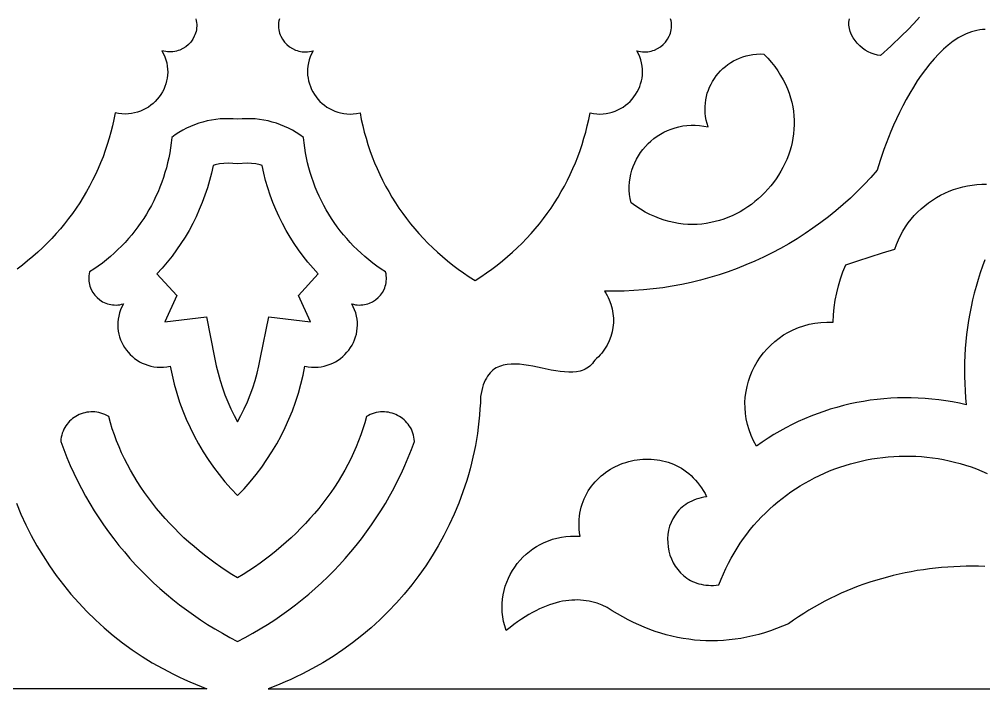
# Model space of a CAD drawing. Extents: x 50 to 3710, y -977 to -877.
# Drawn here: x 2746.4 to 2811.5, y -977.1 to -931.9 of the extents above; entities that cross this region are included whole.
import ezdxf

# ---------------------------------------------------------------- set-up
doc = ezdxf.new("R2010")
doc.units = 0
doc.layers.add('LAYER_1', color=18, linetype='CONTINUOUS')

msp = doc.modelspace()

# ---------------------------------------------------------------- linework, layer by layer
at = {"layer": 'LAYER_1'}
for points in [[(2758.314, -931.876), (2758.342, -932.002), (2758.361, -932.127), (2758.371, -932.251), (2758.372, -932.373), (2758.364, -932.493), (2758.349, -932.611), (2758.325, -932.726), (2758.294, -932.839), (2758.256, -932.949), (2758.211, -933.055), (2758.1, -933.257), (2757.965, -933.443), (2757.808, -933.61), (2757.631, -933.757), (2757.437, -933.881), (2757.227, -933.98), (2757.117, -934.019), (2757.004, -934.052), (2756.888, -934.077), (2756.77, -934.094), (2756.649, -934.104), (2756.527, -934.106), (2756.404, -934.099), (2756.279, -934.084), (2756.153, -934.06), (2756.026, -934.026), (2756.134, -934.23), (2756.224, -934.436), (2756.296, -934.643), (2756.35, -934.851), (2756.388, -935.058), (2756.41, -935.265), (2756.415, -935.47), (2756.405, -935.673), (2756.381, -935.873), (2756.342, -936.07), (2756.289, -936.263), (2756.223, -936.451), (2756.144, -936.634), (2756.053, -936.811), (2755.95, -936.981), (2755.835, -937.144), (2755.71, -937.299), (2755.574, -937.445), (2755.429, -937.582), (2755.274, -937.71), (2755.111, -937.826), (2754.939, -937.932), (2754.759, -938.026), (2754.572, -938.107), (2754.378, -938.175), (2754.178, -938.229), (2753.972, -938.269), (2753.761, -938.294), (2753.544, -938.303), (2753.324, -938.296), (2753.099, -938.271), (2752.872, -938.229), (2752.787, -938.662), (2752.691, -939.091), (2752.584, -939.517), (2752.467, -939.939), (2752.339, -940.357), (2752.2, -940.771), (2752.05, -941.18), (2751.89, -941.585), (2751.72, -941.986), (2751.539, -942.382), (2751.348, -942.772), (2751.147, -943.158), (2750.936, -943.538), (2750.715, -943.913), (2750.483, -944.282), (2750.242, -944.646), (2749.992, -945.003), (2749.731, -945.354), (2749.461, -945.699), (2749.181, -946.037), (2748.892, -946.369), (2748.594, -946.694), (2748.286, -947.012), (2747.97, -947.322), (2747.644, -947.625), (2747.309, -947.921), (2746.965, -948.209), (2746.612, -948.489), (2746.25, -948.761)], [(2763.947, -931.876), (2763.919, -932.002), (2763.9, -932.127), (2763.891, -932.251), (2763.89, -932.373), (2763.897, -932.493), (2763.913, -932.611), (2763.936, -932.726), (2763.967, -932.839), (2764.005, -932.949), (2764.051, -933.055), (2764.161, -933.257), (2764.296, -933.443), (2764.453, -933.61), (2764.63, -933.757), (2764.825, -933.881), (2765.035, -933.98), (2765.145, -934.019), (2765.258, -934.052), (2765.373, -934.077), (2765.491, -934.094), (2765.612, -934.104), (2765.734, -934.106), (2765.857, -934.099), (2765.982, -934.084), (2766.108, -934.06), (2766.235, -934.026), (2766.127, -934.23), (2766.037, -934.436), (2765.965, -934.643), (2765.911, -934.851), (2765.873, -935.058), (2765.852, -935.265), (2765.846, -935.47), (2765.856, -935.673), (2765.881, -935.873), (2765.92, -936.07), (2765.972, -936.263), (2766.038, -936.451), (2766.117, -936.634), (2766.209, -936.811), (2766.312, -936.981), (2766.426, -937.144), (2766.551, -937.299), (2766.687, -937.445), (2766.832, -937.582), (2766.987, -937.71), (2767.15, -937.826), (2767.322, -937.932), (2767.502, -938.026), (2767.689, -938.107), (2767.883, -938.175), (2768.083, -938.229), (2768.289, -938.269), (2768.501, -938.294), (2768.717, -938.303), (2768.937, -938.296), (2769.162, -938.271), (2769.389, -938.229), (2769.474, -938.662), (2769.57, -939.091), (2769.677, -939.517), (2769.794, -939.939), (2769.922, -940.357), (2770.061, -940.771), (2770.211, -941.18), (2770.371, -941.585), (2770.541, -941.986), (2770.722, -942.382), (2770.913, -942.772), (2771.114, -943.158), (2771.325, -943.538), (2771.547, -943.913), (2771.778, -944.282), (2772.019, -944.646), (2772.27, -945.003), (2772.53, -945.354), (2772.8, -945.699), (2773.08, -946.037), (2773.369, -946.369), (2773.667, -946.694), (2773.975, -947.012), (2774.292, -947.322), (2774.618, -947.625), (2774.953, -947.921), (2775.297, -948.209), (2775.649, -948.489), (2776.011, -948.761), (2776.381, -949.025), (2776.76, -949.28), (2777.148, -949.527), (2777.535, -949.28), (2777.914, -949.025), (2778.284, -948.761), (2778.646, -948.489), (2778.999, -948.209), (2779.343, -947.921), (2779.678, -947.625), (2780.003, -947.322), (2780.32, -947.012), (2780.628, -946.694), (2780.926, -946.369), (2781.215, -946.037), (2781.495, -945.699), (2781.765, -945.354), (2782.025, -945.003), (2782.276, -944.646), (2782.517, -944.282), (2782.748, -943.913), (2782.97, -943.538), (2783.181, -943.158), (2783.382, -942.772), (2783.573, -942.382), (2783.754, -941.986), (2783.924, -941.585), (2784.084, -941.18), (2784.234, -940.771), (2784.373, -940.357), (2784.501, -939.939), (2784.618, -939.517), (2784.725, -939.091), (2784.821, -938.662), (2784.906, -938.229), (2785.133, -938.271), (2785.358, -938.296), (2785.578, -938.303), (2785.795, -938.294), (2786.006, -938.269), (2786.212, -938.229), (2786.412, -938.175), (2786.606, -938.107), (2786.793, -938.026), (2786.973, -937.932), (2787.145, -937.826), (2787.308, -937.71), (2787.463, -937.582), (2787.608, -937.445), (2787.744, -937.299), (2787.869, -937.144), (2787.984, -936.981), (2788.087, -936.811), (2788.178, -936.634), (2788.257, -936.451), (2788.323, -936.263), (2788.376, -936.07), (2788.415, -935.873), (2788.439, -935.673), (2788.449, -935.47), (2788.443, -935.265), (2788.422, -935.058), (2788.384, -934.851), (2788.33, -934.643), (2788.258, -934.436), (2788.168, -934.23), (2788.06, -934.026), (2788.187, -934.06), (2788.313, -934.084), (2788.438, -934.099), (2788.561, -934.106), (2788.683, -934.104), (2788.804, -934.094), (2788.922, -934.077), (2789.037, -934.052), (2789.151, -934.019), (2789.261, -933.98), (2789.471, -933.881), (2789.665, -933.757), (2789.842, -933.61), (2789.999, -933.443), (2790.134, -933.257), (2790.245, -933.055), (2790.29, -932.949), (2790.328, -932.839), (2790.359, -932.726), (2790.382, -932.611), (2790.398, -932.493), (2790.406, -932.373), (2790.405, -932.251), (2790.395, -932.127), (2790.376, -932.002), (2790.348, -931.876)], [(2807.147, -931.77), (2806.747, -932.195), (2806.347, -932.606), (2805.951, -933), (2805.191, -933.724), (2804.505, -934.341), (2804.297, -934.319), (2804.088, -934.27), (2803.879, -934.196), (2803.674, -934.099), (2803.474, -933.981), (2803.283, -933.844), (2803.103, -933.69), (2802.937, -933.521), (2802.787, -933.34), (2802.657, -933.147), (2802.547, -932.946), (2802.462, -932.738), (2802.403, -932.525), (2802.385, -932.417), (2802.374, -932.309), (2802.371, -932.2), (2802.377, -932.092), (2802.391, -931.984), (2802.414, -931.876)], [(2811.577, -932.588), (2811.386, -932.601), (2811.197, -932.624), (2811.01, -932.659), (2810.825, -932.703), (2810.641, -932.757), (2810.46, -932.821), (2810.28, -932.895), (2810.102, -932.977), (2809.926, -933.068), (2809.752, -933.168), (2809.58, -933.276), (2809.409, -933.392), (2809.075, -933.645), (2808.75, -933.927), (2808.433, -934.234), (2808.125, -934.564), (2807.826, -934.916), (2807.536, -935.285), (2807.256, -935.671), (2806.986, -936.07), (2806.726, -936.481), (2806.476, -936.9), (2806.237, -937.326), (2806.008, -937.757), (2805.791, -938.189), (2805.585, -938.62), (2805.39, -939.049), (2805.208, -939.472), (2805.037, -939.888), (2804.733, -940.687), (2804.48, -941.427), (2804.279, -942.088), (2803.845, -942.58), (2803.399, -943.058), (2802.94, -943.522), (2802.47, -943.972), (2801.988, -944.408), (2801.494, -944.83), (2800.99, -945.237), (2800.476, -945.629), (2799.951, -946.007), (2799.417, -946.37), (2798.873, -946.718), (2798.32, -947.05), (2797.758, -947.367), (2797.188, -947.669), (2796.61, -947.955), (2796.024, -948.225), (2795.43, -948.479), (2794.83, -948.716), (2794.223, -948.938), (2793.61, -949.143), (2792.99, -949.331), (2792.365, -949.502), (2791.735, -949.657), (2791.1, -949.794), (2790.46, -949.914), (2789.816, -950.017), (2789.168, -950.102), (2788.517, -950.169), (2787.862, -950.219), (2787.204, -950.25), (2786.544, -950.263), (2785.882, -950.258), (2785.972, -950.397), (2786.055, -950.54), (2786.13, -950.685), (2786.198, -950.832), (2786.312, -951.133), (2786.397, -951.44), (2786.454, -951.752), (2786.481, -952.067), (2786.481, -952.382), (2786.452, -952.695), (2786.395, -953.005), (2786.31, -953.309), (2786.197, -953.606), (2786.057, -953.893), (2785.89, -954.169), (2785.796, -954.302), (2785.695, -954.431), (2785.588, -954.557), (2785.474, -954.678), (2785.353, -954.795), (2785.225, -954.907), (2785.15, -955.025), (2785.07, -955.132), (2784.984, -955.228), (2784.893, -955.315), (2784.797, -955.392), (2784.696, -955.46), (2784.59, -955.519), (2784.481, -955.57), (2784.367, -955.613), (2784.249, -955.649), (2784.002, -955.698), (2783.742, -955.723), (2783.47, -955.725), (2783.188, -955.708), (2782.897, -955.675), (2782.599, -955.629), (2782.295, -955.574), (2781.678, -955.448), (2781.058, -955.322), (2780.751, -955.267), (2780.448, -955.221), (2780.151, -955.188), (2779.861, -955.172), (2779.579, -955.174), (2779.308, -955.198), (2779.05, -955.248), (2778.925, -955.284), (2778.804, -955.327), (2778.688, -955.378), (2778.575, -955.437), (2778.466, -955.505), (2778.361, -955.583), (2778.262, -955.669), (2778.167, -955.766), (2778.077, -955.873), (2777.992, -955.991), (2777.913, -956.12), (2777.839, -956.26), (2777.771, -956.413), (2777.709, -956.578), (2777.653, -956.755), (2777.604, -956.946), (2777.561, -957.15), (2777.525, -957.368), (2777.508, -957.787), (2777.483, -958.204), (2777.45, -958.619), (2777.41, -959.031), (2777.361, -959.442), (2777.305, -959.851), (2777.241, -960.257), (2777.17, -960.661), (2777.091, -961.063), (2777.005, -961.462), (2776.911, -961.858), (2776.81, -962.252), (2776.702, -962.643), (2776.586, -963.031), (2776.464, -963.416), (2776.334, -963.798), (2776.197, -964.177), (2776.054, -964.553), (2775.747, -965.295), (2775.413, -966.024), (2775.052, -966.738), (2774.666, -967.438), (2774.256, -968.122), (2773.82, -968.79), (2773.361, -969.442), (2772.878, -970.076), (2772.372, -970.692), (2771.844, -971.29), (2771.294, -971.868), (2770.723, -972.427), (2770.132, -972.965), (2769.52, -973.482), (2768.889, -973.977), (2768.239, -974.45), (2767.57, -974.9), (2766.884, -975.326), (2766.18, -975.728), (2765.459, -976.106), (2765.093, -976.285), (2764.723, -976.457), (2764.348, -976.623), (2763.97, -976.783), (2763.589, -976.936), (2763.203, -977.082), (2828.916, -977.082)], [(2811.538, -948.131), (2811.377, -948.576), (2811.225, -949.024), (2811.084, -949.476), (2810.953, -949.93), (2810.831, -950.387), (2810.72, -950.846), (2810.619, -951.308), (2810.528, -951.771), (2810.448, -952.237), (2810.377, -952.705), (2810.317, -953.174), (2810.268, -953.645), (2810.228, -954.117), (2810.199, -954.591), (2810.181, -955.065), (2810.173, -955.54), (2810.176, -956.016), (2810.189, -956.492), (2810.213, -956.969), (2810.247, -957.446), (2810.293, -957.923), (2809.832, -957.819), (2809.37, -957.728), (2808.907, -957.649), (2808.444, -957.584), (2807.979, -957.531), (2807.514, -957.491), (2807.049, -957.463), (2806.585, -957.448), (2806.12, -957.445), (2805.657, -957.455), (2805.194, -957.477), (2804.732, -957.511), (2804.272, -957.558), (2803.814, -957.617), (2803.357, -957.688), (2802.903, -957.771), (2802.451, -957.867), (2802.002, -957.974), (2801.556, -958.093), (2801.113, -958.225), (2800.673, -958.368), (2800.238, -958.523), (2799.806, -958.689), (2799.378, -958.868), (2798.955, -959.058), (2798.537, -959.26), (2798.124, -959.473), (2797.716, -959.698), (2797.313, -959.934), (2796.916, -960.182), (2796.525, -960.441), (2796.141, -960.711), (2795.944, -960.351), (2795.777, -959.986), (2795.639, -959.617), (2795.529, -959.247), (2795.448, -958.875), (2795.393, -958.502), (2795.365, -958.131), (2795.363, -957.762), (2795.385, -957.396), (2795.433, -957.035), (2795.504, -956.678), (2795.598, -956.328), (2795.715, -955.986), (2795.853, -955.652), (2796.012, -955.327), (2796.192, -955.014), (2796.392, -954.712), (2796.611, -954.423), (2796.848, -954.148), (2797.103, -953.889), (2797.375, -953.645), (2797.663, -953.419), (2797.967, -953.211), (2798.287, -953.023), (2798.62, -952.855), (2798.968, -952.708), (2799.328, -952.585), (2799.701, -952.485), (2800.085, -952.41), (2800.481, -952.361), (2800.887, -952.339), (2801.302, -952.345), (2801.331, -951.847), (2801.383, -951.352), (2801.457, -950.86), (2801.553, -950.371), (2801.671, -949.888), (2801.812, -949.41), (2801.974, -948.938), (2802.158, -948.473), (2802.981, -948.2), (2803.806, -947.934), (2804.634, -947.675), (2805.464, -947.424), (2805.579, -947.102), (2805.71, -946.79), (2805.855, -946.489), (2806.015, -946.198), (2806.188, -945.918), (2806.375, -945.65), (2806.575, -945.392), (2806.786, -945.147), (2807.009, -944.914), (2807.243, -944.692), (2807.487, -944.484), (2807.741, -944.288), (2808.004, -944.105), (2808.276, -943.936), (2808.555, -943.781), (2808.842, -943.639), (2809.136, -943.511), (2809.436, -943.398), (2809.741, -943.3), (2810.052, -943.217), (2810.367, -943.149), (2810.685, -943.096), (2811.007, -943.06), (2811.332, -943.039), (2811.659, -943.035)], [(2811.536, -968.835), (2811.121, -968.822), (2810.705, -968.817), (2810.289, -968.819), (2809.874, -968.829), (2809.459, -968.846), (2809.045, -968.871), (2808.631, -968.904), (2808.218, -968.945), (2807.807, -968.993), (2807.396, -969.049), (2806.987, -969.113), (2806.58, -969.184), (2806.174, -969.263), (2805.77, -969.35), (2805.368, -969.444), (2804.968, -969.546), (2804.57, -969.656), (2804.174, -969.773), (2803.782, -969.898), (2803.391, -970.031), (2803.004, -970.171), (2802.62, -970.319), (2802.239, -970.475), (2801.861, -970.639), (2801.487, -970.81), (2801.116, -970.988), (2800.75, -971.175), (2800.387, -971.369), (2800.028, -971.571), (2799.673, -971.78), (2799.323, -971.997), (2798.977, -972.222), (2798.636, -972.455), (2798.3, -972.695), (2797.896, -972.869), (2797.492, -973.028), (2797.089, -973.173), (2796.687, -973.304), (2796.286, -973.421), (2795.886, -973.523), (2795.487, -973.611), (2795.089, -973.686), (2794.693, -973.747), (2794.297, -973.794), (2793.904, -973.827), (2793.511, -973.847), (2793.12, -973.854), (2792.731, -973.847), (2792.343, -973.827), (2791.957, -973.795), (2791.573, -973.749), (2791.19, -973.691), (2790.809, -973.62), (2790.431, -973.536), (2790.054, -973.44), (2789.679, -973.332), (2789.307, -973.211), (2788.936, -973.078), (2788.568, -972.933), (2788.202, -972.777), (2787.839, -972.608), (2787.478, -972.428), (2787.119, -972.236), (2786.763, -972.033), (2786.41, -971.818), (2786.059, -971.593), (2785.726, -971.44), (2785.38, -971.313), (2785.203, -971.259), (2785.023, -971.213), (2784.84, -971.174), (2784.654, -971.142), (2784.465, -971.118), (2784.273, -971.102), (2784.078, -971.094), (2783.88, -971.095), (2783.678, -971.104), (2783.474, -971.121), (2783.266, -971.147), (2783.055, -971.183), (2782.841, -971.228), (2782.624, -971.282), (2782.404, -971.346), (2782.181, -971.42), (2781.954, -971.503), (2781.725, -971.598), (2781.492, -971.702), (2781.255, -971.818), (2781.016, -971.944), (2780.773, -972.081), (2780.527, -972.23), (2780.278, -972.39), (2780.025, -972.562), (2779.769, -972.746), (2779.51, -972.941), (2779.248, -973.15), (2779.151, -972.842), (2779.076, -972.536), (2779.021, -972.23), (2778.988, -971.925), (2778.975, -971.623), (2778.981, -971.323), (2779.006, -971.028), (2779.049, -970.736), (2779.111, -970.45), (2779.19, -970.169), (2779.286, -969.894), (2779.398, -969.626), (2779.526, -969.366), (2779.669, -969.115), (2779.827, -968.872), (2779.999, -968.639), (2780.185, -968.417), (2780.383, -968.206), (2780.595, -968.006), (2780.818, -967.819), (2781.053, -967.645), (2781.299, -967.485), (2781.555, -967.339), (2781.821, -967.209), (2782.097, -967.094), (2782.381, -966.996), (2782.674, -966.915), (2782.974, -966.852), (2783.282, -966.808), (2783.596, -966.783), (2783.916, -966.778), (2784.242, -966.793), (2784.207, -966.557), (2784.184, -966.324), (2784.171, -966.097), (2784.17, -965.873), (2784.179, -965.655), (2784.198, -965.441), (2784.227, -965.231), (2784.266, -965.027), (2784.314, -964.827), (2784.371, -964.632), (2784.437, -964.443), (2784.512, -964.259), (2784.595, -964.08), (2784.685, -963.906), (2784.784, -963.738), (2784.889, -963.575), (2785.002, -963.418), (2785.121, -963.267), (2785.247, -963.122), (2785.379, -962.982), (2785.517, -962.849), (2785.66, -962.722), (2785.809, -962.601), (2785.962, -962.486), (2786.12, -962.378), (2786.283, -962.276), (2786.449, -962.181), (2786.62, -962.092), (2786.794, -962.01), (2786.971, -961.936), (2787.15, -961.868), (2787.333, -961.807), (2787.518, -961.753), (2787.705, -961.706), (2787.893, -961.667), (2788.083, -961.635), (2788.274, -961.611), (2788.466, -961.594), (2788.658, -961.585), (2788.851, -961.584), (2789.043, -961.59), (2789.235, -961.605), (2789.427, -961.628), (2789.618, -961.658), (2789.807, -961.697), (2789.995, -961.745), (2790.181, -961.801), (2790.364, -961.865), (2790.546, -961.938), (2790.725, -962.019), (2790.9, -962.11), (2791.073, -962.209), (2791.241, -962.317), (2791.406, -962.435), (2791.567, -962.561), (2791.723, -962.697), (2791.874, -962.842), (2792.021, -962.997), (2792.162, -963.161), (2792.297, -963.334), (2792.426, -963.518), (2792.549, -963.711), (2792.666, -963.914), (2792.775, -964.127), (2792.59, -964.157), (2792.412, -964.194), (2792.241, -964.239), (2792.077, -964.29), (2791.92, -964.349), (2791.77, -964.414), (2791.627, -964.485), (2791.491, -964.562), (2791.361, -964.645), (2791.238, -964.734), (2791.122, -964.828), (2791.013, -964.926), (2790.91, -965.029), (2790.814, -965.137), (2790.642, -965.364), (2790.496, -965.606), (2790.375, -965.859), (2790.28, -966.122), (2790.209, -966.393), (2790.164, -966.67), (2790.143, -966.95), (2790.147, -967.231), (2790.174, -967.511), (2790.224, -967.788), (2790.298, -968.059), (2790.395, -968.323), (2790.515, -968.577), (2790.657, -968.819), (2790.821, -969.047), (2791.007, -969.259), (2791.214, -969.452), (2791.326, -969.541), (2791.443, -969.625), (2791.565, -969.703), (2791.692, -969.775), (2791.824, -969.841), (2791.962, -969.9), (2792.104, -969.952), (2792.252, -969.998), (2792.404, -970.036), (2792.561, -970.066), (2792.724, -970.089), (2792.891, -970.103), (2793.063, -970.109), (2793.24, -970.106), (2793.421, -970.095), (2793.608, -970.074), (2793.753, -969.697), (2793.909, -969.327), (2794.074, -968.965), (2794.249, -968.611), (2794.433, -968.264), (2794.626, -967.924), (2794.828, -967.592), (2795.039, -967.269), (2795.258, -966.953), (2795.485, -966.644), (2795.721, -966.344), (2795.964, -966.052), (2796.215, -965.768), (2796.473, -965.493), (2796.738, -965.225), (2797.01, -964.966), (2797.289, -964.715), (2797.574, -964.473), (2797.865, -964.239), (2798.163, -964.014), (2798.466, -963.798), (2798.775, -963.59), (2799.089, -963.392), (2799.408, -963.202), (2799.732, -963.021), (2800.06, -962.849), (2800.393, -962.687), (2800.731, -962.533), (2801.072, -962.389), (2801.417, -962.254), (2801.765, -962.128), (2802.117, -962.012), (2802.472, -961.906), (2802.83, -961.809), (2803.191, -961.722), (2803.553, -961.644), (2803.919, -961.577), (2804.286, -961.519), (2804.654, -961.471), (2805.025, -961.433), (2805.397, -961.405), (2805.769, -961.388), (2806.143, -961.381), (2806.517, -961.384), (2806.892, -961.397), (2807.267, -961.421), (2807.642, -961.455), (2808.016, -961.5), (2808.391, -961.556), (2808.764, -961.622), (2809.137, -961.699), (2809.508, -961.788), (2809.878, -961.886), (2810.246, -961.996), (2810.613, -962.118), (2810.978, -962.25), (2811.34, -962.393), (2811.7, -962.548)], [(2746.207, -964.553), (2746.515, -965.295), (2746.849, -966.024), (2747.209, -966.738), (2747.595, -967.438), (2748.006, -968.122), (2748.441, -968.79), (2748.901, -969.442), (2749.383, -970.076), (2749.889, -970.692), (2750.417, -971.29), (2750.967, -971.868), (2751.538, -972.427), (2752.13, -972.965), (2752.741, -973.482), (2753.372, -973.977), (2754.023, -974.45), (2754.691, -974.9), (2755.378, -975.326), (2756.081, -975.728), (2756.802, -976.106), (2757.168, -976.285), (2757.539, -976.457), (2757.913, -976.623), (2758.291, -976.783), (2758.673, -976.936), (2759.058, -977.082), (2693.345, -977.082)]]:
    msp.add_lwpolyline(points, dxfattribs=at)
for points in [[(2787.679, -944.298), (2787.619, -944.009), (2787.579, -943.723), (2787.559, -943.44), (2787.558, -943.161), (2787.576, -942.886), (2787.612, -942.615), (2787.665, -942.35), (2787.734, -942.09), (2787.82, -941.838), (2787.922, -941.592), (2788.038, -941.354), (2788.169, -941.124), (2788.313, -940.903), (2788.471, -940.692), (2788.641, -940.49), (2788.824, -940.299), (2789.017, -940.12), (2789.222, -939.952), (2789.437, -939.796), (2789.661, -939.654), (2789.894, -939.525), (2790.136, -939.41), (2790.385, -939.311), (2790.642, -939.226), (2790.905, -939.157), (2791.174, -939.105), (2791.449, -939.07), (2791.728, -939.052), (2792.012, -939.053), (2792.299, -939.073), (2792.589, -939.112), (2792.882, -939.172), (2792.808, -938.938), (2792.749, -938.705), (2792.707, -938.472), (2792.68, -938.241), (2792.668, -938.01), (2792.671, -937.782), (2792.688, -937.557), (2792.72, -937.334), (2792.764, -937.115), (2792.822, -936.901), (2792.893, -936.69), (2792.976, -936.485), (2793.071, -936.286), (2793.177, -936.093), (2793.295, -935.906), (2793.423, -935.727), (2793.562, -935.555), (2793.711, -935.391), (2793.869, -935.237), (2794.037, -935.091), (2794.214, -934.955), (2794.399, -934.83), (2794.592, -934.715), (2794.792, -934.611), (2795.001, -934.52), (2795.215, -934.44), (2795.437, -934.373), (2795.664, -934.32), (2795.898, -934.281), (2796.136, -934.256), (2796.38, -934.245), (2796.628, -934.25), (2796.896, -934.53), (2797.144, -934.814), (2797.371, -935.102), (2797.58, -935.394), (2797.769, -935.689), (2797.939, -935.986), (2798.09, -936.286), (2798.224, -936.588), (2798.339, -936.891), (2798.437, -937.196), (2798.518, -937.501), (2798.583, -937.806), (2798.631, -938.112), (2798.663, -938.417), (2798.679, -938.721), (2798.68, -939.025), (2798.666, -939.326), (2798.637, -939.625), (2798.594, -939.922), (2798.538, -940.216), (2798.467, -940.507), (2798.384, -940.795), (2798.287, -941.078), (2798.179, -941.357), (2798.058, -941.631), (2797.925, -941.899), (2797.781, -942.162), (2797.626, -942.42), (2797.46, -942.67), (2797.284, -942.914), (2797.098, -943.151), (2796.902, -943.38), (2796.697, -943.601), (2796.483, -943.813), (2796.261, -944.017), (2796.03, -944.212), (2795.791, -944.397), (2795.545, -944.571), (2795.292, -944.736), (2795.032, -944.89), (2794.765, -945.032), (2794.493, -945.163), (2794.215, -945.282), (2793.931, -945.388), (2793.642, -945.482), (2793.349, -945.562), (2793.052, -945.629), (2792.75, -945.682), (2792.445, -945.721), (2792.137, -945.744), (2791.825, -945.753), (2791.512, -945.745), (2791.196, -945.722), (2790.878, -945.683), (2790.559, -945.626), (2790.238, -945.553), (2789.917, -945.462), (2789.596, -945.353), (2789.275, -945.225), (2788.953, -945.079), (2788.633, -944.913), (2788.313, -944.728), (2787.995, -944.523)], [(2761.131, -964.047), (2761.566, -963.59), (2761.982, -963.118), (2762.378, -962.633), (2762.756, -962.134), (2763.113, -961.623), (2763.45, -961.1), (2763.768, -960.565), (2764.064, -960.019), (2764.34, -959.462), (2764.595, -958.896), (2764.829, -958.319), (2765.042, -957.734), (2765.233, -957.14), (2765.402, -956.537), (2765.548, -955.927), (2765.673, -955.31), (2765.901, -955.352), (2766.125, -955.377), (2766.346, -955.384), (2766.562, -955.375), (2766.773, -955.35), (2766.979, -955.31), (2767.179, -955.256), (2767.373, -955.188), (2767.56, -955.107), (2767.74, -955.013), (2767.912, -954.907), (2768.075, -954.791), (2768.23, -954.663), (2768.376, -954.526), (2768.511, -954.38), (2768.636, -954.225), (2768.751, -954.062), (2768.854, -953.892), (2768.945, -953.715), (2769.024, -953.532), (2769.09, -953.344), (2769.143, -953.151), (2769.182, -952.954), (2769.206, -952.754), (2769.216, -952.551), (2769.211, -952.346), (2769.189, -952.139), (2769.152, -951.932), (2769.097, -951.724), (2769.025, -951.517), (2768.936, -951.311), (2768.828, -951.107), (2768.954, -951.141), (2769.08, -951.165), (2769.205, -951.18), (2769.329, -951.187), (2769.451, -951.185), (2769.571, -951.176), (2769.689, -951.158), (2769.805, -951.133), (2769.918, -951.1), (2770.028, -951.061), (2770.238, -950.962), (2770.432, -950.838), (2770.609, -950.691), (2770.767, -950.524), (2770.901, -950.338), (2771.012, -950.136), (2771.057, -950.03), (2771.095, -949.92), (2771.126, -949.807), (2771.15, -949.692), (2771.165, -949.574), (2771.173, -949.454), (2771.172, -949.332), (2771.162, -949.208), (2771.144, -949.083), (2771.116, -948.957), (2770.822, -948.764), (2770.535, -948.563), (2770.255, -948.355), (2769.982, -948.139), (2769.716, -947.916), (2769.457, -947.687), (2769.205, -947.451), (2768.96, -947.208), (2768.723, -946.959), (2768.494, -946.704), (2768.272, -946.443), (2768.058, -946.175), (2767.852, -945.903), (2767.653, -945.625), (2767.463, -945.341), (2767.281, -945.053), (2767.108, -944.759), (2766.943, -944.461), (2766.786, -944.158), (2766.638, -943.851), (2766.499, -943.54), (2766.368, -943.224), (2766.247, -942.905), (2766.134, -942.582), (2766.031, -942.255), (2765.937, -941.926), (2765.853, -941.593), (2765.778, -941.257), (2765.712, -940.918), (2765.657, -940.576), (2765.611, -940.233), (2765.575, -939.887), (2765.334, -939.711), (2765.086, -939.548), (2764.831, -939.398), (2764.57, -939.26), (2764.303, -939.135), (2764.031, -939.024), (2763.754, -938.925), (2763.473, -938.84), (2763.188, -938.768), (2762.9, -938.709), (2762.609, -938.665), (2762.316, -938.634), (2762.021, -938.616), (2761.725, -938.613), (2761.428, -938.624), (2761.131, -938.649), (2760.833, -938.624), (2760.536, -938.613), (2760.24, -938.616), (2759.945, -938.634), (2759.652, -938.665), (2759.361, -938.709), (2759.073, -938.768), (2758.788, -938.84), (2758.507, -938.925), (2758.23, -939.024), (2757.958, -939.135), (2757.691, -939.26), (2757.43, -939.398), (2757.175, -939.548), (2756.927, -939.711), (2756.686, -939.887), (2756.651, -940.233), (2756.605, -940.576), (2756.549, -940.918), (2756.484, -941.257), (2756.409, -941.593), (2756.324, -941.926), (2756.23, -942.255), (2756.127, -942.582), (2756.014, -942.905), (2755.893, -943.224), (2755.763, -943.54), (2755.623, -943.851), (2755.475, -944.158), (2755.319, -944.461), (2755.153, -944.759), (2754.98, -945.053), (2754.798, -945.341), (2754.608, -945.625), (2754.41, -945.903), (2754.203, -946.175), (2753.989, -946.443), (2753.768, -946.704), (2753.538, -946.959), (2753.301, -947.208), (2753.056, -947.451), (2752.805, -947.687), (2752.546, -947.916), (2752.279, -948.139), (2752.006, -948.355), (2751.726, -948.563), (2751.439, -948.764), (2751.146, -948.957), (2751.118, -949.083), (2751.099, -949.208), (2751.089, -949.332), (2751.088, -949.454), (2751.096, -949.574), (2751.111, -949.692), (2751.135, -949.807), (2751.166, -949.92), (2751.204, -950.03), (2751.249, -950.136), (2751.36, -950.338), (2751.495, -950.524), (2751.652, -950.691), (2751.829, -950.838), (2752.023, -950.962), (2752.233, -951.061), (2752.343, -951.1), (2752.457, -951.133), (2752.572, -951.158), (2752.69, -951.176), (2752.811, -951.185), (2752.933, -951.187), (2753.056, -951.18), (2753.181, -951.165), (2753.307, -951.141), (2753.434, -951.107), (2753.326, -951.311), (2753.236, -951.517), (2753.164, -951.724), (2753.11, -951.932), (2753.072, -952.139), (2753.051, -952.346), (2753.045, -952.551), (2753.055, -952.754), (2753.079, -952.954), (2753.118, -953.151), (2753.171, -953.344), (2753.237, -953.532), (2753.316, -953.715), (2753.407, -953.892), (2753.51, -954.062), (2753.625, -954.225), (2753.75, -954.38), (2753.886, -954.526), (2754.031, -954.663), (2754.186, -954.791), (2754.349, -954.907), (2754.521, -955.013), (2754.701, -955.107), (2754.888, -955.188), (2755.082, -955.256), (2755.282, -955.31), (2755.488, -955.35), (2755.699, -955.375), (2755.916, -955.384), (2756.136, -955.377), (2756.361, -955.352), (2756.588, -955.31), (2756.713, -955.927), (2756.86, -956.537), (2757.029, -957.14), (2757.219, -957.734), (2757.432, -958.319), (2757.666, -958.896), (2757.921, -959.462), (2758.197, -960.019), (2758.494, -960.565), (2758.811, -961.1), (2759.148, -961.623), (2759.506, -962.134), (2759.883, -962.633), (2760.279, -963.118), (2760.696, -963.59)], [(2761.131, -959.06), (2761.353, -958.652), (2761.58, -958.196), (2761.789, -957.73), (2761.981, -957.257), (2762.156, -956.776), (2762.313, -956.287), (2762.452, -955.791), (2762.573, -955.288), (2762.686, -954.725), (2763.239, -951.989), (2766.049, -952.333), (2765.234, -950.541), (2766.575, -949.089), (2766.22, -948.7), (2765.88, -948.3), (2765.555, -947.889), (2765.245, -947.468), (2764.951, -947.038), (2764.671, -946.598), (2764.408, -946.149), (2764.16, -945.691), (2763.929, -945.226), (2763.713, -944.753), (2763.515, -944.272), (2763.333, -943.784), (2763.168, -943.29), (2763.02, -942.79), (2762.89, -942.285), (2762.777, -941.774), (2762.646, -941.73), (2762.357, -941.665), (2762.063, -941.627), (2761.766, -941.616), (2761.131, -941.655), (2760.495, -941.616), (2760.198, -941.627), (2759.904, -941.665), (2759.616, -941.73), (2759.484, -941.774), (2759.371, -942.285), (2759.241, -942.79), (2759.093, -943.29), (2758.928, -943.784), (2758.746, -944.272), (2758.548, -944.753), (2758.333, -945.226), (2758.101, -945.691), (2757.853, -946.149), (2757.59, -946.598), (2757.311, -947.038), (2757.016, -947.468), (2756.706, -947.889), (2756.381, -948.3), (2756.041, -948.7), (2755.686, -949.089), (2757.027, -950.541), (2756.213, -952.333), (2759.023, -951.989), (2759.575, -954.725), (2759.688, -955.288), (2759.809, -955.791), (2759.949, -956.287), (2760.105, -956.776), (2760.28, -957.257), (2760.472, -957.73), (2760.681, -958.196), (2760.908, -958.652)], [(2761.131, -973.893), (2761.648, -973.623), (2762.157, -973.342), (2762.659, -973.049), (2763.152, -972.745), (2763.638, -972.43), (2764.115, -972.104), (2764.584, -971.768), (2765.045, -971.421), (2765.496, -971.063), (2765.939, -970.696), (2766.372, -970.318), (2766.796, -969.931), (2767.211, -969.534), (2767.616, -969.128), (2768.011, -968.712), (2768.397, -968.287), (2768.772, -967.853), (2769.136, -967.411), (2769.491, -966.959), (2769.834, -966.5), (2770.167, -966.032), (2770.489, -965.556), (2770.799, -965.072), (2771.098, -964.581), (2771.386, -964.082), (2771.662, -963.575), (2771.926, -963.062), (2772.178, -962.541), (2772.418, -962.014), (2772.645, -961.479), (2772.86, -960.939), (2773.063, -960.392), (2773.05, -960.244), (2773.028, -960.101), (2772.997, -959.962), (2772.957, -959.828), (2772.908, -959.698), (2772.852, -959.574), (2772.788, -959.454), (2772.716, -959.34), (2772.638, -959.231), (2772.553, -959.128), (2772.462, -959.031), (2772.365, -958.94), (2772.263, -958.855), (2772.156, -958.777), (2772.045, -958.705), (2771.929, -958.641), (2771.809, -958.583), (2771.686, -958.533), (2771.56, -958.491), (2771.432, -958.456), (2771.301, -958.429), (2771.168, -958.41), (2771.034, -958.399), (2770.898, -958.397), (2770.762, -958.404), (2770.626, -958.42), (2770.49, -958.444), (2770.354, -958.478), (2770.219, -958.522), (2770.085, -958.575), (2769.953, -958.638), (2769.822, -958.712), (2769.71, -959.129), (2769.584, -959.543), (2769.446, -959.954), (2769.294, -960.361), (2769.131, -960.765), (2768.955, -961.165), (2768.768, -961.561), (2768.569, -961.953), (2768.359, -962.34), (2768.138, -962.723), (2767.906, -963.101), (2767.664, -963.474), (2767.413, -963.842), (2767.151, -964.205), (2766.88, -964.562), (2766.601, -964.913), (2766.312, -965.258), (2766.015, -965.598), (2765.709, -965.93), (2765.396, -966.257), (2765.075, -966.577), (2764.747, -966.89), (2764.412, -967.195), (2764.07, -967.494), (2763.722, -967.785), (2763.368, -968.069), (2763.008, -968.344), (2762.642, -968.612), (2762.271, -968.871), (2761.896, -969.122), (2761.515, -969.365), (2761.131, -969.599), (2760.746, -969.365), (2760.366, -969.122), (2759.99, -968.871), (2759.619, -968.612), (2759.253, -968.344), (2758.893, -968.069), (2758.539, -967.785), (2758.191, -967.494), (2757.849, -967.195), (2757.514, -966.89), (2757.186, -966.577), (2756.865, -966.257), (2756.552, -965.93), (2756.246, -965.598), (2755.949, -965.258), (2755.661, -964.913), (2755.381, -964.562), (2755.11, -964.205), (2754.849, -963.842), (2754.597, -963.474), (2754.355, -963.101), (2754.124, -962.723), (2753.903, -962.34), (2753.693, -961.953), (2753.494, -961.561), (2753.306, -961.165), (2753.13, -960.765), (2752.967, -960.361), (2752.816, -959.954), (2752.677, -959.543), (2752.551, -959.129), (2752.439, -958.712), (2752.309, -958.638), (2752.176, -958.575), (2752.043, -958.522), (2751.907, -958.478), (2751.772, -958.444), (2751.635, -958.42), (2751.499, -958.404), (2751.363, -958.397), (2751.227, -958.399), (2751.093, -958.41), (2750.96, -958.429), (2750.83, -958.456), (2750.701, -958.491), (2750.575, -958.533), (2750.452, -958.583), (2750.332, -958.641), (2750.217, -958.705), (2750.105, -958.777), (2749.998, -958.855), (2749.896, -958.94), (2749.799, -959.031), (2749.708, -959.128), (2749.623, -959.231), (2749.545, -959.34), (2749.474, -959.454), (2749.409, -959.574), (2749.353, -959.698), (2749.304, -959.828), (2749.264, -959.962), (2749.233, -960.101), (2749.211, -960.244), (2749.199, -960.392), (2749.401, -960.939), (2749.616, -961.479), (2749.843, -962.014), (2750.083, -962.541), (2750.335, -963.062), (2750.599, -963.575), (2750.875, -964.082), (2751.163, -964.581), (2751.462, -965.072), (2751.772, -965.556), (2752.094, -966.032), (2752.427, -966.5), (2752.771, -966.959), (2753.125, -967.411), (2753.49, -967.853), (2753.865, -968.287), (2754.25, -968.712), (2754.645, -969.128), (2755.05, -969.534), (2755.465, -969.931), (2755.889, -970.318), (2756.323, -970.696), (2756.765, -971.063), (2757.217, -971.421), (2757.677, -971.768), (2758.146, -972.104), (2758.623, -972.43), (2759.109, -972.745), (2759.603, -973.049), (2760.104, -973.342), (2760.614, -973.623)]]:
    msp.add_lwpolyline(points, close=True, dxfattribs=at)

doc.saveas('drawing.dxf')
